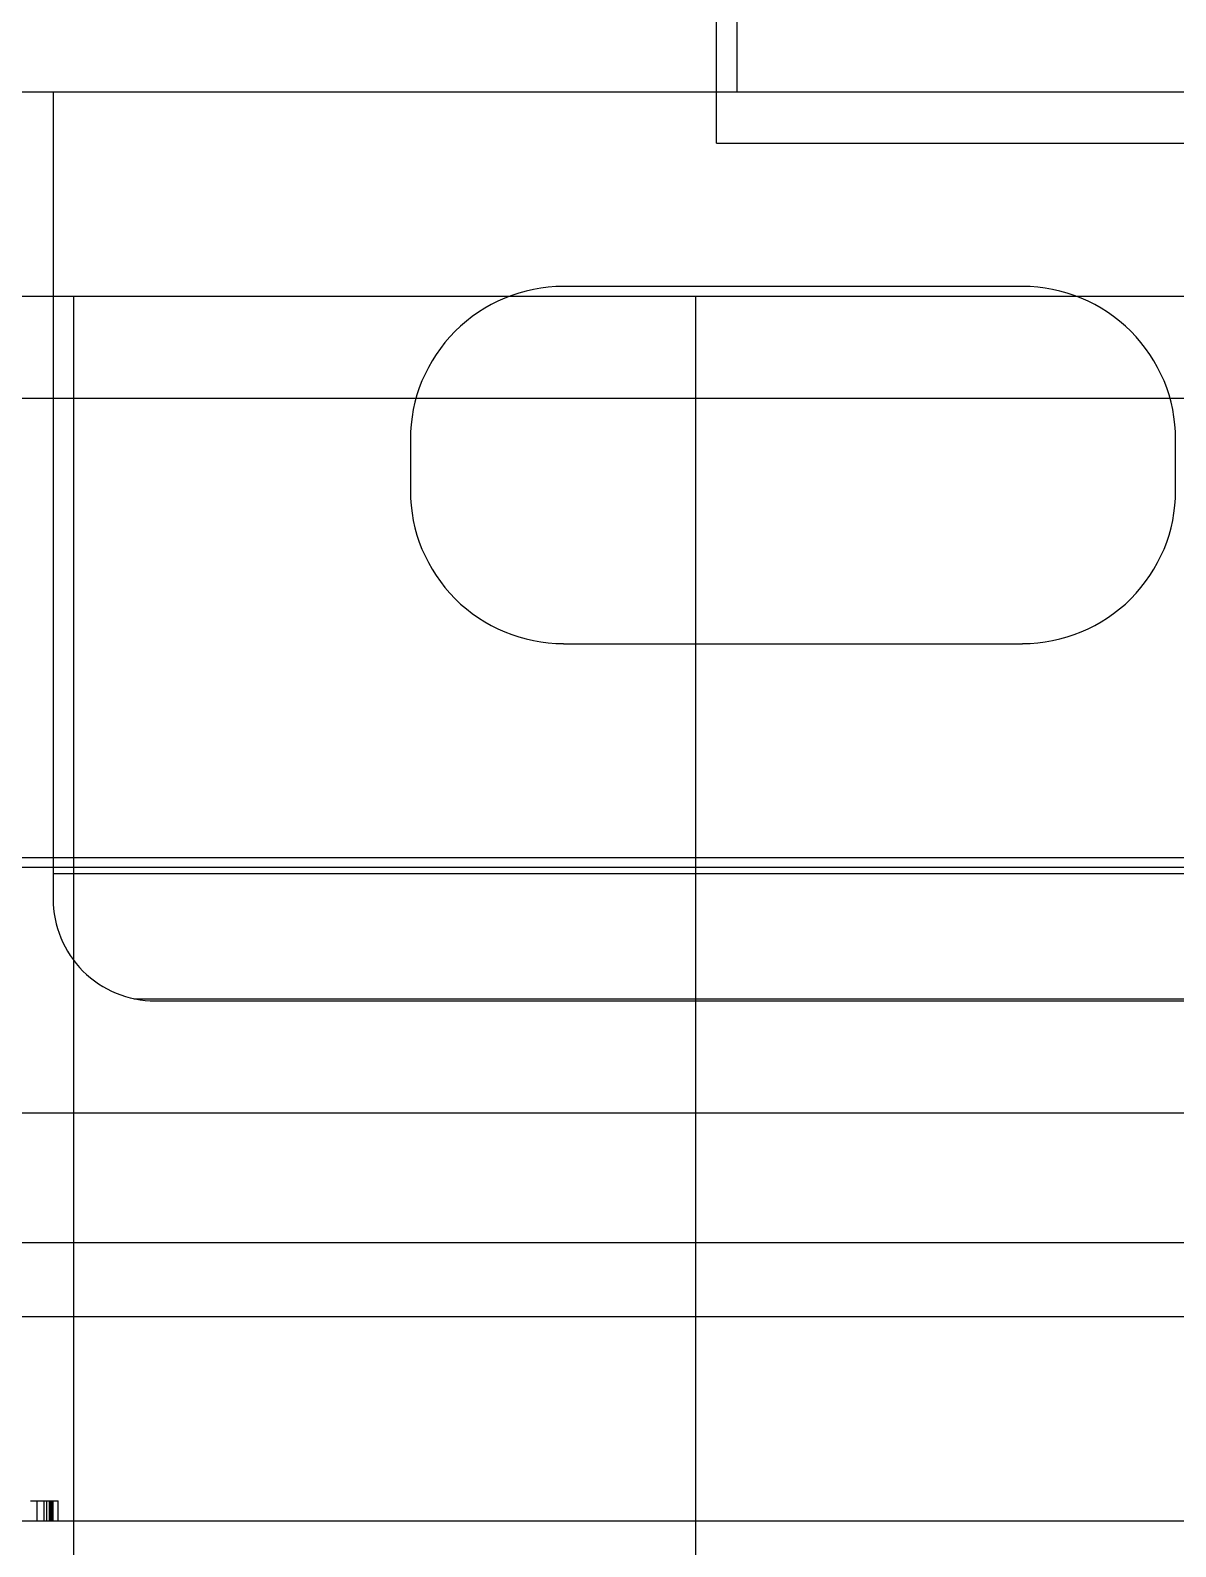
# Model space of a CAD drawing. Extents: x 0 to 171, y 0 to 233.
# Drawn here: x 130.01 to 141.17, y 11.68 to 26.45 of the extents above; entities that cross this region are included whole.
import ezdxf

# ---------------------------------------------------------------- set-up
doc = ezdxf.new("R2010")
doc.units = 0
doc.layers.add('-15N-THT. THIẾT BỊ ĐÓNG MỞ', color=40, linetype='CONTINUOUS')

# ---------------------------------------------------------------- blocks, each defined once
blk = doc.blocks.new('06 - N - SC VSD CHIẾU TRÊN ATV630U75~D11N4')
at = {"layer": '-15N-THT. THIẾT BỊ ĐÓNG MỞ'}
for p, q in [((51.196, -207.653), (51.196, -203.676)), ((51.395, -205.167), (51.395, -207.156)), ((65.906, -207.156), (-39.515, -207.156)), ((44.734, -207.156), (44.734, -215.015)), ((44.734, -207.156), (44.734, -207.156)), ((51.395, -207.156), (51.395, -207.156)), ((51.196, -207.653), (51.196, -207.653)), ((51.196, -207.653), (66.607, -207.653)), ((54.179, -209.049), (49.705, -209.049)), ((49.705, -209.049), (49.705, -209.049)), ((54.179, -209.049), (54.179, -209.049)), ((-42.407, -209.144), (66.759, -209.144)), ((44.933, -209.144), (44.933, -228.532)), ((44.933, -209.144), (44.933, -228.532)), ((50.992, -209.144), (50.992, -209.144)), ((50.992, -209.144), (50.992, -228.532)), ((-66.607, -210.138), (66.607, -210.138)), ((48.214, -210.54), (48.214, -211.037)), ((48.214, -210.54), (48.214, -210.54)), ((55.67, -211.037), (55.67, -210.54)), ((55.67, -210.54), (55.67, -210.54)), ((48.214, -211.037), (48.214, -211.037)), ((55.67, -211.037), (55.67, -211.037)), ((49.705, -212.529), (54.179, -212.529)), ((49.705, -212.529), (49.705, -212.529)), ((54.179, -212.529), (54.179, -212.529)), ((-72.789, -214.612), (72.789, -214.612)), ((-43.192, -214.704), (66.472, -214.704)), ((44.734, -214.766), (59.15, -214.766)), ((44.734, -215.015), (44.734, -215.015)), ((45.521, -215.987), (58.363, -215.987)), ((45.728, -216.008), (58.156, -216.008)), ((45.728, -216.008), (45.728, -216.008)), ((-42.168, -217.098), (65.906, -217.098)), ((43.968, -218.361), (60.031, -218.361)), ((61.138, -219.086), (42.988, -219.086)), ((44.512, -220.876), (44.784, -220.876)), ((44.574, -220.876), (44.574, -221.075)), ((44.648, -221.075), (44.648, -220.876)), ((44.67, -220.876), (44.67, -221.075)), ((44.698, -221.075), (44.698, -220.876)), ((44.698, -220.876), (44.698, -221.075)), ((44.699, -221.075), (44.699, -220.876)), ((44.7, -220.876), (44.7, -221.075)), ((44.7, -221.075), (44.7, -220.876)), ((44.701, -221.075), (44.701, -220.876)), ((44.714, -221.075), (44.714, -220.876)), ((44.724, -220.876), (44.724, -221.075)), ((44.734, -221.075), (44.734, -220.876)), ((44.734, -220.876), (44.734, -220.876)), ((44.784, -221.075), (44.784, -220.876)), ((44.784, -220.876), (44.784, -220.876)), ((44.784, -221.075), (44.784, -220.876)), ((44.784, -221.075), (44.784, -220.876)), ((44.784, -221.075), (44.784, -220.876)), ((44.784, -221.075), (44.784, -220.876)), ((44.784, -221.075), (44.784, -220.876)), ((44.784, -221.075), (44.784, -220.876)), ((44.784, -221.075), (44.784, -220.876)), ((44.784, -221.075), (44.784, -220.876)), ((65.906, -221.075), (40.757, -221.075)), ((44.734, -221.075), (44.734, -221.075))]:
    blk.add_line(p, q, dxfattribs=at)
for centre, radius, start, end in [((49.705, -210.54), 1.491, 89.9995, 180.0006), ((54.179, -210.54), 1.491, 359.9995, 90.0006), ((49.705, -211.037), 1.491, 179.9994, 270.0005), ((54.179, -211.037), 1.491, 269.9994, 0.0005), ((45.727, -215.015), 0.993, 179.9648, 270.0355)]:
    blk.add_arc(centre, radius, start, end, dxfattribs=at)

msp = doc.modelspace()

# ---------------------------------------------------------------- block references
msp.add_blockref('06 - N - SC VSD CHIẾU TRÊN ATV630U75~D11N4', (85.5, 233.007))

doc.saveas('drawing.dxf')
